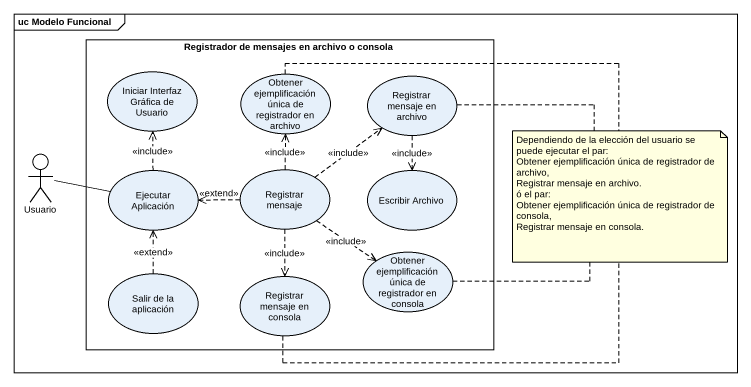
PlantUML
@startuml
mainframe uc Modelo Funcional
rectangle "Registrador de mensajes en archivo o consola" as Registrador_de_mensajes_en {
  usecase "Iniciar Interfaz Gráfica de Usuario" as Iniciar_Interfaz_Gráfica_de
  usecase "Obtener ejemplificación única de registrador en archivo" as Obtener_ejemplificación
  usecase "Registrar mensaje en archivo" as Registrar_mensaje_en_archivo
  usecase "Ejecutar Aplicación" as Ejecutar_Aplicación
  usecase "Registrar mensaje" as Registrar_mensaje
  usecase "Escribir Archivo" as Escribir_Archivo
  usecase "Obtener ejemplificación única de registrador en consola" as Obtener_ejemplificación_2
  usecase "Salir de la aplicación" as Salir_de_la_aplicación
  usecase "Registrar mensaje en consola" as Registrar_mensaje_en_consola
}
actor Usuario
Registrar_mensaje_en_archivo ..> Escribir_Archivo : <<include>>
Usuario -right- Ejecutar_Aplicación
Ejecutar_Aplicación .up.> Iniciar_Interfaz_Gráfica_de : <<include>>
Registrar_mensaje .up.> Obtener_ejemplificación : <<include>>
Registrar_mensaje .up.> Registrar_mensaje_en_archivo : <<include>>
Registrar_mensaje .left.> Ejecutar_Aplicación : <<extend>>
Registrar_mensaje ..> Obtener_ejemplificación_2 : <<include>>
Registrar_mensaje ..> Registrar_mensaje_en_consola : <<include>>
Salir_de_la_aplicación .up.> Ejecutar_Aplicación : <<extend>>
note as N1
  Dependiendo de la elección del usuario se puede ejecutar el par:
  Obtener ejemplificación única de registrador de archivo,
  Registrar mensaje en archivo.
  ó el par:
  Obtener ejemplificación única de registrador de consola,
  Registrar mensaje en consola.
end note
N1 .. Obtener_ejemplificación
N1 .. Registrar_mensaje_en_archivo
N1 .. Obtener_ejemplificación_2
N1 .. Registrar_mensaje_en_consola
@enduml
